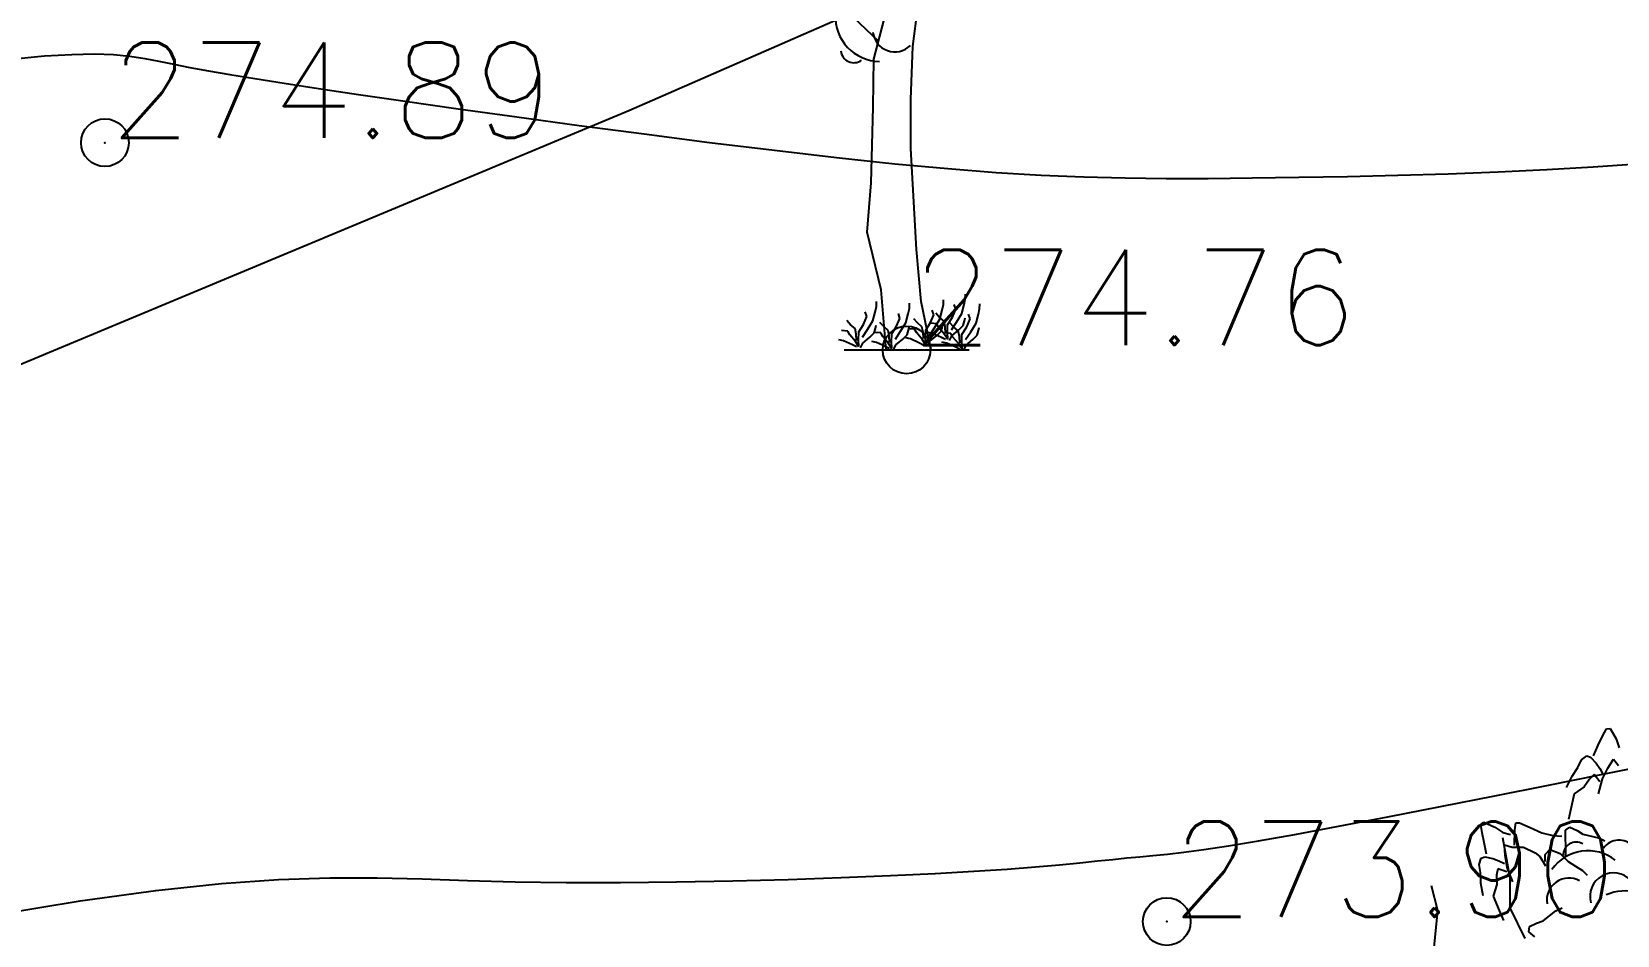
# Model space of a CAD drawing. Header units: millimetres. Extents: x 524954 to 526204, y 9523489 to 9524010.
# Drawn here: x 525815.69 to 525832.31, y 9523672.69 to 9523682.16 of the extents above; entities that cross this region are included whole.
import ezdxf

# ---------------------------------------------------------------- set-up
doc = ezdxf.new("R2010")
doc.units = ezdxf.units.MM
doc.header["$PDMODE"] = 32
doc.header["$PDSIZE"] = 0.5
doc.linetypes.add('ACAD_ISO12W100', pattern=[21, 12, -3, 0, -3, 0, -3])
for name, color, linetype in [('Arbre', 34, 'ACAD_ISO12W100'), ('CN_02_00', 4, 'Continuous'), ('CN_05_00', 6, 'Continuous'), ('PLUME_4', 3, 'Continuous'), ('TopoAlt', 3, 'Continuous'), ('TOPOJIS', 7, 'Continuous')]:
    doc.layers.add(name, color=color, linetype=linetype)
doc.styles.add('Simplex 1.0', font='Simplex.shx', dxfattribs={"width": 0.99, "height": 1})

# ---------------------------------------------------------------- blocks, each defined once
blk = doc.blocks.new('TCPOINT M')
at = {"color": 0}
blk.add_point((0, 0), dxfattribs=at)
at = {"layer": 'TopoAlt', "style": 'Simplex 1.0', "width": 0.99}
blk.add_attdef('ALT', (0.15, 0.15), '', height=1, dxfattribs=at)
blk = doc.blocks.new('v088')
at = {"color": 3, "linetype": 'Continuous'}
for p, q in [((-0.069, 12.224), (-0.024, 12.318)), ((-0.024, 12.318), (0.016, 12.396)), ((0.016, 12.396), (0.055, 12.4)), ((0.055, 12.4), (0.118, 12.291)), ((-0.118, 12.113), (-0.069, 12.224)), ((0.118, 12.291), (0.152, 12.195)), ((-0.344, 11.901), (-0.283, 11.991)), ((-0.283, 11.991), (-0.243, 12.069)), ((-0.243, 12.069), (-0.188, 12.111)), ((-0.188, 12.111), (-0.15, 12.099)), ((-0.15, 12.099), (-0.092, 12.035)), ((-0.092, 12.035), (-0.054, 11.98)), ((-0.054, 11.98), (-0.022, 11.919)), ((-0.025, 11.872), (0.032, 11.984)), ((0.032, 11.984), (0.092, 12.078)), ((0.092, 12.078), (0.144, 12.013)), ((-0.403, 11.78), (-0.344, 11.901)), ((-0.162, 11.869), (-0.217, 11.788)), ((-0.112, 11.918), (-0.162, 11.869)), ((-0.054, 11.839), (-0.112, 11.918)), ((-0.066, 11.715), (-0.025, 11.872)), ((-0.32, 11.714), (-0.357, 11.558)), ((-0.217, 11.788), (-0.32, 11.714)), ((-0.357, 11.558), (-0.382, 11.444)), ((-1.299, 11.392), (-1.27, 11.417)), ((-1.285, 11.305), (-1.299, 11.392)), ((-1.266, 11.203), (-1.285, 11.305)), ((-1.27, 11.417), (-1.154, 11.366)), ((-1.154, 11.366), (-1.07, 11.309)), ((-1.07, 11.309), (-0.988, 11.29)), ((-0.947, 11.176), (-0.943, 11.337)), ((-0.943, 11.337), (-0.932, 11.411)), ((-0.932, 11.411), (-0.894, 11.412)), ((-0.894, 11.412), (-0.784, 11.361)), ((-0.784, 11.361), (-0.66, 11.307)), ((-0.66, 11.307), (-0.544, 11.278)), ((-0.413, 11.333), (-0.367, 11.365)), ((-0.413, 11.254), (-0.413, 11.333)), ((-0.367, 11.365), (-0.29, 11.329)), ((-0.29, 11.329), (-0.229, 11.292)), ((-1.241, 11.084), (-1.266, 11.203)), ((-1.05, 11.179), (-0.971, 11.157)), ((-1.044, 11.067), (-1.05, 11.179)), ((-0.971, 11.157), (-0.851, 11.155)), ((-0.851, 11.155), (-0.73, 11.098)), ((-0.544, 11.278), (-0.452, 11.27)), ((-0.408, 11.17), (-0.413, 11.254)), ((-0.41, 11.061), (-0.408, 11.17)), ((-0.229, 11.292), (-0.065, 11.254)), ((-0.065, 11.254), (0.001, 11.223)), ((-1.317, 10.975), (-1.297, 11.041)), ((-1.303, 10.889), (-1.317, 10.975)), ((-1.297, 11.041), (-1.259, 11.053)), ((-1.259, 11.053), (-1.174, 11.037)), ((-1.174, 11.037), (-1.111, 11.014)), ((-1.111, 11.014), (-1.05, 10.983)), ((-1.024, 10.943), (-1.044, 11.067)), ((-0.73, 11.098), (-0.682, 11.059)), ((-0.682, 11.059), (-0.622, 10.96)), ((-0.626, 11.08), (-0.576, 11.133)), ((-0.626, 11.006), (-0.626, 11.08)), ((-0.576, 11.133), (-0.468, 11.09)), ((-0.468, 11.09), (-0.384, 11.005)), ((-0.384, 11.005), (-0.307, 10.958)), ((-1.3, 10.78), (-1.303, 10.889)), ((-1.122, 10.929), (-1.134, 10.861)), ((-1.134, 10.861), (-1.131, 10.763)), ((-1.029, 10.899), (-1.122, 10.929)), ((-0.966, 10.792), (-1.024, 10.943)), ((-0.307, 10.958), (-0.234, 10.911)), ((-0.234, 10.911), (-0.184, 10.864)), ((-1.277, 10.647), (-1.3, 10.78)), ((-1.131, 10.763), (-1.171, 10.642)), ((-1.171, 10.642), (-1.109, 10.494)), ((-1.109, 10.494), (-1.063, 10.387)), ((-0.648, 10.385), (-0.514, 10.488)), ((-0.514, 10.488), (-0.448, 10.519)), ((-0.796, 10.268), (-0.791, 10.323)), ((-0.791, 10.323), (-0.715, 10.36)), ((-0.715, 10.36), (-0.648, 10.385)), ((-0.735, 10.218), (-0.796, 10.268)), ((-0.317, 0.454), (-0.315, 0.507)), ((0.385, 0.474), (0.387, 0.526)), ((0.603, 0.474), (0.615, 0.531)), ((0.615, 0.531), (0.618, 0.584)), ((-0.452, 0.267), (-0.416, 0.349)), ((-0.416, 0.349), (-0.433, 0.399)), ((-0.353, 0.303), (-0.329, 0.397)), ((-0.329, 0.397), (-0.317, 0.454)), ((-0.07, 0.329), (-0.087, 0.38)), ((-0.007, 0.284), (0.017, 0.377)), ((0.017, 0.377), (0.029, 0.435)), ((0.029, 0.435), (0.031, 0.488)), ((0.25, 0.286), (0.286, 0.368)), ((0.286, 0.368), (0.269, 0.418)), ((0.346, 0.341), (0.305, 0.385)), ((0.392, 0.301), (0.346, 0.341)), ((0.349, 0.322), (0.373, 0.416)), ((0.373, 0.416), (0.385, 0.474)), ((0.43, 0.264), (0.481, 0.344)), ((0.481, 0.344), (0.517, 0.426)), ((0.517, 0.426), (0.5, 0.476)), ((0.524, 0.291), (0.579, 0.38)), ((0.579, 0.38), (0.603, 0.474)), ((0.606, 0.303), (0.613, 0.337)), ((0.666, 0.325), (0.649, 0.375)), ((0.728, 0.279), (0.752, 0.373)), ((0.752, 0.373), (0.765, 0.43)), ((0.765, 0.43), (0.767, 0.483)), ((-0.618, 0.197), (-0.683, 0.202)), ((-0.587, 0.264), (-0.627, 0.308)), ((-0.596, 0.159), (-0.618, 0.197)), ((-0.541, 0.224), (-0.587, 0.264)), ((-0.529, 0.166), (-0.541, 0.224)), ((-0.505, 0.106), (-0.502, 0.188)), ((-0.502, 0.188), (-0.452, 0.267)), ((-0.464, 0.132), (-0.409, 0.214)), ((-0.409, 0.214), (-0.353, 0.303)), ((-0.387, 0.132), (-0.341, 0.178)), ((-0.341, 0.178), (-0.327, 0.226)), ((-0.272, 0.178), (-0.337, 0.183)), ((-0.327, 0.226), (-0.32, 0.26)), ((-0.24, 0.245), (-0.281, 0.288)), ((-0.25, 0.139), (-0.272, 0.178)), ((-0.195, 0.204), (-0.24, 0.245)), ((-0.183, 0.147), (-0.195, 0.204)), ((-0.159, 0.087), (-0.156, 0.168)), ((-0.156, 0.168), (-0.106, 0.248)), ((-0.118, 0.113), (-0.063, 0.195)), ((-0.106, 0.248), (-0.07, 0.329)), ((-0.063, 0.195), (-0.007, 0.284)), ((0.005, 0.159), (0.019, 0.207)), ((0.019, 0.207), (0.026, 0.24)), ((0.084, 0.216), (0.019, 0.221)), ((0.115, 0.284), (0.075, 0.327)), ((0.106, 0.178), (0.084, 0.216)), ((0.166, 0.106), (0.106, 0.178)), ((0.161, 0.243), (0.115, 0.284)), ((0.173, 0.185), (0.161, 0.243)), ((0.178, 0.118), (0.173, 0.185)), ((0.197, 0.125), (0.2, 0.207)), ((0.2, 0.207), (0.25, 0.286)), ((0.272, 0.173), (0.221, 0.183)), ((0.238, 0.151), (0.293, 0.233)), ((0.315, 0.274), (0.25, 0.279)), ((0.365, 0.13), (0.272, 0.173)), ((0.293, 0.233), (0.349, 0.322)), ((0.337, 0.236), (0.315, 0.274)), ((0.315, 0.151), (0.361, 0.197)), ((0.397, 0.163), (0.337, 0.236)), ((0.361, 0.197), (0.375, 0.245)), ((0.375, 0.245), (0.382, 0.279)), ((0.404, 0.243), (0.392, 0.301)), ((0.464, 0.173), (0.399, 0.178)), ((0.409, 0.175), (0.404, 0.243)), ((0.428, 0.183), (0.43, 0.264)), ((0.433, 0.113), (0.428, 0.183)), ((0.495, 0.24), (0.454, 0.284)), ((0.486, 0.135), (0.464, 0.173)), ((0.469, 0.209), (0.524, 0.291)), ((0.474, 0.149), (0.546, 0.209)), ((0.541, 0.2), (0.495, 0.24)), ((0.553, 0.142), (0.541, 0.2)), ((0.546, 0.209), (0.591, 0.255)), ((0.579, 0.163), (0.63, 0.243)), ((0.591, 0.255), (0.606, 0.303)), ((0.618, 0.108), (0.673, 0.19)), ((0.63, 0.243), (0.666, 0.325)), ((0.673, 0.19), (0.728, 0.279)), ((0.74, 0.154), (0.755, 0.202)), ((0.755, 0.202), (0.762, 0.236)), ((-0.661, 0.096), (-0.712, 0.106)), ((-0.567, 0.053), (-0.661, 0.096)), ((-0.536, 0.087), (-0.596, 0.159)), ((-0.527, 0.031), (-0.567, 0.053)), ((-0.5, 0.031), (-0.536, 0.087)), ((-0.524, 0.099), (-0.529, 0.166)), ((-0.5, 0.036), (-0.505, 0.106)), ((-0.483, 0.022), (-0.459, 0.072)), ((-0.459, 0.072), (-0.387, 0.132)), ((-0.315, 0.077), (-0.365, 0.087)), ((-0.221, 0.034), (-0.315, 0.077)), ((-0.19, 0.067), (-0.25, 0.139)), ((-0.18, 0.012), (-0.221, 0.034)), ((-0.154, 0.012), (-0.19, 0.067)), ((-0.178, 0.079), (-0.183, 0.147)), ((-0.154, 0.017), (-0.159, 0.087)), ((-0.137, 0.002), (-0.113, 0.053)), ((-0.113, 0.053), (-0.041, 0.113)), ((-0.041, 0.113), (0.005, 0.159)), ((0.041, 0.115), (-0.01, 0.125)), ((0.135, 0.072), (0.041, 0.115)), ((0.175, 0.05), (0.135, 0.072)), ((0.202, 0.05), (0.166, 0.106)), ((0.202, 0.055), (0.197, 0.125)), ((0.219, 0.041), (0.243, 0.091)), ((0.243, 0.091), (0.315, 0.151)), ((0.406, 0.108), (0.365, 0.13)), ((0.421, 0.072), (0.37, 0.082)), ((0.433, 0.108), (0.397, 0.163)), ((0.514, 0.029), (0.421, 0.072)), ((0.45, 0.099), (0.474, 0.149)), ((0.546, 0.063), (0.486, 0.135)), ((0.555, 0.007), (0.514, 0.029)), ((0.582, 0.007), (0.546, 0.063)), ((0.558, 0.075), (0.553, 0.142)), ((0.577, 0.082), (0.579, 0.163)), ((0.582, 0.012), (0.577, 0.082)), ((0.599, -0.002), (0.623, 0.048)), ((0.623, 0.048), (0.695, 0.108)), ((0.695, 0.108), (0.74, 0.154))]:
    blk.add_line(p, q, dxfattribs=at)
at = {"linetype": 'Continuous'}
for p, q in [((-0.991, 10.831), (-1.069, 11.252)), ((-0.991, 10.52), (-0.991, 10.831)), ((-1.749, 10.491), (-1.817, 10.751)), ((-1.806, 9.931), (-1.749, 10.491)), ((-0.835, 10.2), (-0.991, 10.52)), ((-0.294, 3.234), (-0.685, 3.605)), ((-0.344, 3.046), (-0.217, 3.527)), ((0.064, 3.179), (0.118, 3.584)), ((0.045, 2.625), (0.064, 3.179)), ((-0.352, 2.542), (-0.344, 3.046)), ((-0.373, 1.752), (-0.352, 2.542)), ((0.043, 2.109), (0.045, 2.625)), ((0.102, 1.053), (0.043, 2.109)), ((-0.412, 1.235), (-0.373, 1.752)), ((-0.268, 0.628), (-0.412, 1.235)), ((0.151, 0.506), (0.102, 1.053)), ((-0.213, 0), (-0.268, 0.628)), ((0.256, 0), (0.151, 0.506)), ((-0.654, 0), (0.654, 0))]:
    blk.add_line(p, q, dxfattribs=at)
at = {"color": 3, "linetype": 'Continuous'}
for centre, major_axis, start_param, end_param in [((-0.3, 11.072), (0.0964, 0.0964), 0.254619, 2.377018), ((0.15, 11.024), (0.145, 0.145), 6.263619, 7.998733), ((-0.176, 10.651), (0.33, 0.33), 0.12682, 1.733702), ((-0.376, 10.6), (0.164, 0.164), 0.282297, 2.520721), ((0.091, 10.641), (0.174, 0.174), 6.236163, 8.918901), ((0.223, 10.132), (-0.4, 0.4), 4.689978, 5.875693), ((-0.28, 3.489), (0.33, 0.33), 2.307735, 3.914618), ((-0.123, 3.354), (0.164, 0.164), 2.463212, 4.701636), ((-0.553, 3.145), (0.0964, 0.0964), 2.435534, 4.557933)]:
    blk.add_ellipse(centre, major_axis=major_axis, ratio=1, start_param=start_param, end_param=end_param, dxfattribs=at)

msp = doc.modelspace()

# ---------------------------------------------------------------- linework, layer by layer
at = {"layer": 'CN_02_00', "elevation": 274, "flags": 128}
msp.add_lwpolyline([(525815.282, 9523672.901), (525816.195, 9523673.052), (525816.989, 9523673.161), (525817.676, 9523673.234), (525818.276, 9523673.275), (525818.812, 9523673.293), (525819.307, 9523673.293), (525819.781, 9523673.282), (525820.256, 9523673.266), (525820.754, 9523673.251), (525821.291, 9523673.244), (525821.86, 9523673.244), (525822.446, 9523673.25), (525823.036, 9523673.261), (525823.616, 9523673.277), (525824.172, 9523673.296), (525824.691, 9523673.317), (525825.158, 9523673.34), (525825.564, 9523673.363), (525825.912, 9523673.386), (525826.209, 9523673.409), (525826.461, 9523673.43), (525826.676, 9523673.451), (525826.861, 9523673.47), (525827.022, 9523673.487), (525827.167, 9523673.502), (525827.303, 9523673.515), (525827.441, 9523673.527), (525827.592, 9523673.542), (525827.766, 9523673.562), (525827.976, 9523673.591), (525828.232, 9523673.629), (525828.546, 9523673.681), (525828.929, 9523673.749), (525829.386, 9523673.834), (525829.902, 9523673.933), (525830.455, 9523674.041), (525831.024, 9523674.153), (525831.587, 9523674.265), (525832.123, 9523674.372), (525832.612, 9523674.469)], dxfattribs=at)
at = {"layer": 'CN_05_00', "elevation": 275, "flags": 128}
msp.add_lwpolyline([(525815.476, 9523681.871), (525815.822, 9523681.903), (525816.109, 9523681.92), (525816.346, 9523681.924), (525816.545, 9523681.917), (525816.717, 9523681.901), (525816.872, 9523681.877), (525817.021, 9523681.849), (525817.176, 9523681.817), (525817.346, 9523681.783), (525817.54, 9523681.748), (525817.764, 9523681.709), (525818.027, 9523681.666), (525818.334, 9523681.617), (525818.694, 9523681.563), (525819.114, 9523681.501), (525819.601, 9523681.43), (525820.158, 9523681.351), (525820.772, 9523681.266), (525821.427, 9523681.176), (525822.107, 9523681.086), (525822.794, 9523680.998), (525823.473, 9523680.915), (525824.125, 9523680.84), (525824.735, 9523680.775), (525825.29, 9523680.723), (525825.798, 9523680.684), (525826.269, 9523680.655), (525826.716, 9523680.636), (525827.149, 9523680.625), (525827.579, 9523680.62), (525828.019, 9523680.62), (525828.48, 9523680.625), (525828.969, 9523680.632), (525829.481, 9523680.641), (525830.007, 9523680.654), (525830.536, 9523680.67), (525831.061, 9523680.69), (525831.571, 9523680.713), (525832.056, 9523680.741), (525832.509, 9523680.773)], dxfattribs=at)
at = {"layer": 'PLUME_4'}
msp.add_lwpolyline([(525880.576, 9523709.17), (525872.888, 9523704.598), (525864.738, 9523699.491), (525855.944, 9523696.342), (525855.944, 9523696.342), (525847.187, 9523692.695), (525838.964, 9523688.586), (525830.705, 9523684.975), (525830.206, 9523684.938), (525821.947, 9523681.328), (525813.189, 9523677.68), (525804.395, 9523674.532), (525804.395, 9523674.532), (525795.601, 9523671.383)], dxfattribs=at)
msp.add_lwpolyline([(525880.576, 9523709.17), (525872.888, 9523704.598), (525864.738, 9523699.491), (525855.944, 9523696.342), (525855.944, 9523696.342), (525847.187, 9523692.695), (525838.964, 9523688.586), (525830.705, 9523684.975), (525830.206, 9523684.938), (525821.947, 9523681.328), (525813.189, 9523677.68), (525804.395, 9523674.532), (525804.395, 9523674.532), (525795.601, 9523671.383)], dxfattribs=at)

# ---------------------------------------------------------------- block references
at = {"layer": 'Arbre'}
for p in [(525824.859, 9523678.824), (525832.178, 9523662.459)]:
    msp.add_blockref('v088', p, dxfattribs=at)
at = {"layer": 'TOPOJIS'}
ref = msp.add_blockref('TCPOINT M', (525816.455, 9523680.995, 274.89), dxfattribs=at)
ref.add_attrib('ALT', '274.89', (525816.505, 9523681.045, 274.89), dxfattribs={"layer": 'TopoAlt', "height": 1, "style": 'Simplex 1.0', "width": 0.99})
ref = msp.add_blockref('TCPOINT M', (525824.859, 9523678.824, 274.76), dxfattribs=at)
ref.add_attrib('ALT', '274.76', (525824.909, 9523678.874, 274.76), dxfattribs={"layer": 'TopoAlt', "height": 1, "style": 'Simplex 1.0', "width": 0.99})
ref = msp.add_blockref('TCPOINT M', (525827.586, 9523672.835, 273.9), dxfattribs=at)
ref.add_attrib('ALT', '273.90', (525827.636, 9523672.885, 273.9), dxfattribs={"layer": 'TopoAlt', "height": 1, "style": 'Simplex 1.0', "width": 0.99})

doc.saveas('drawing.dxf')
